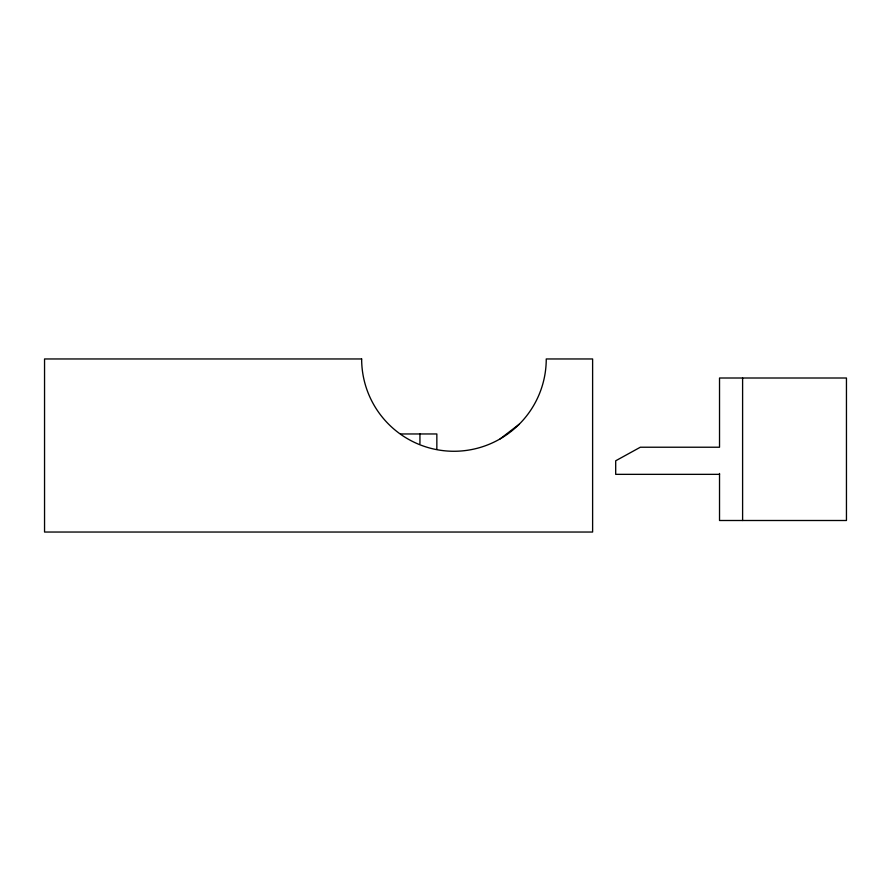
<?xml version="1.0" encoding="UTF-8"?>
<svg xmlns="http://www.w3.org/2000/svg" width="891" height="891" viewBox="0 0 891 891"><rect width="100%" height="100%" fill="white"/><g stroke="black" fill="none" stroke-linecap="round" stroke-linejoin="round"><path stroke-width="1.34" d="M500.107 438.907L519.219 424.239M400.627 433.962L436.846 433.962L436.846 449.142M719.527 474.346L615.692 474.346L615.692 460.792L640.328 447.226L719.527 447.226L719.527 378.007L846.45 378.007L846.45 520.5L719.527 520.5L719.527 473.455M742.604 378.007L742.604 520.5M419.939 433.962L419.939 443.629M361.646 358.962L44.55 358.962L44.55 532.038L592.615 532.038L592.615 358.962L546.25 358.962A92.308 92.308 0 0 1 453.953 451.269A92.308 92.308 0 0 1 361.646 358.962"/></g></svg>
